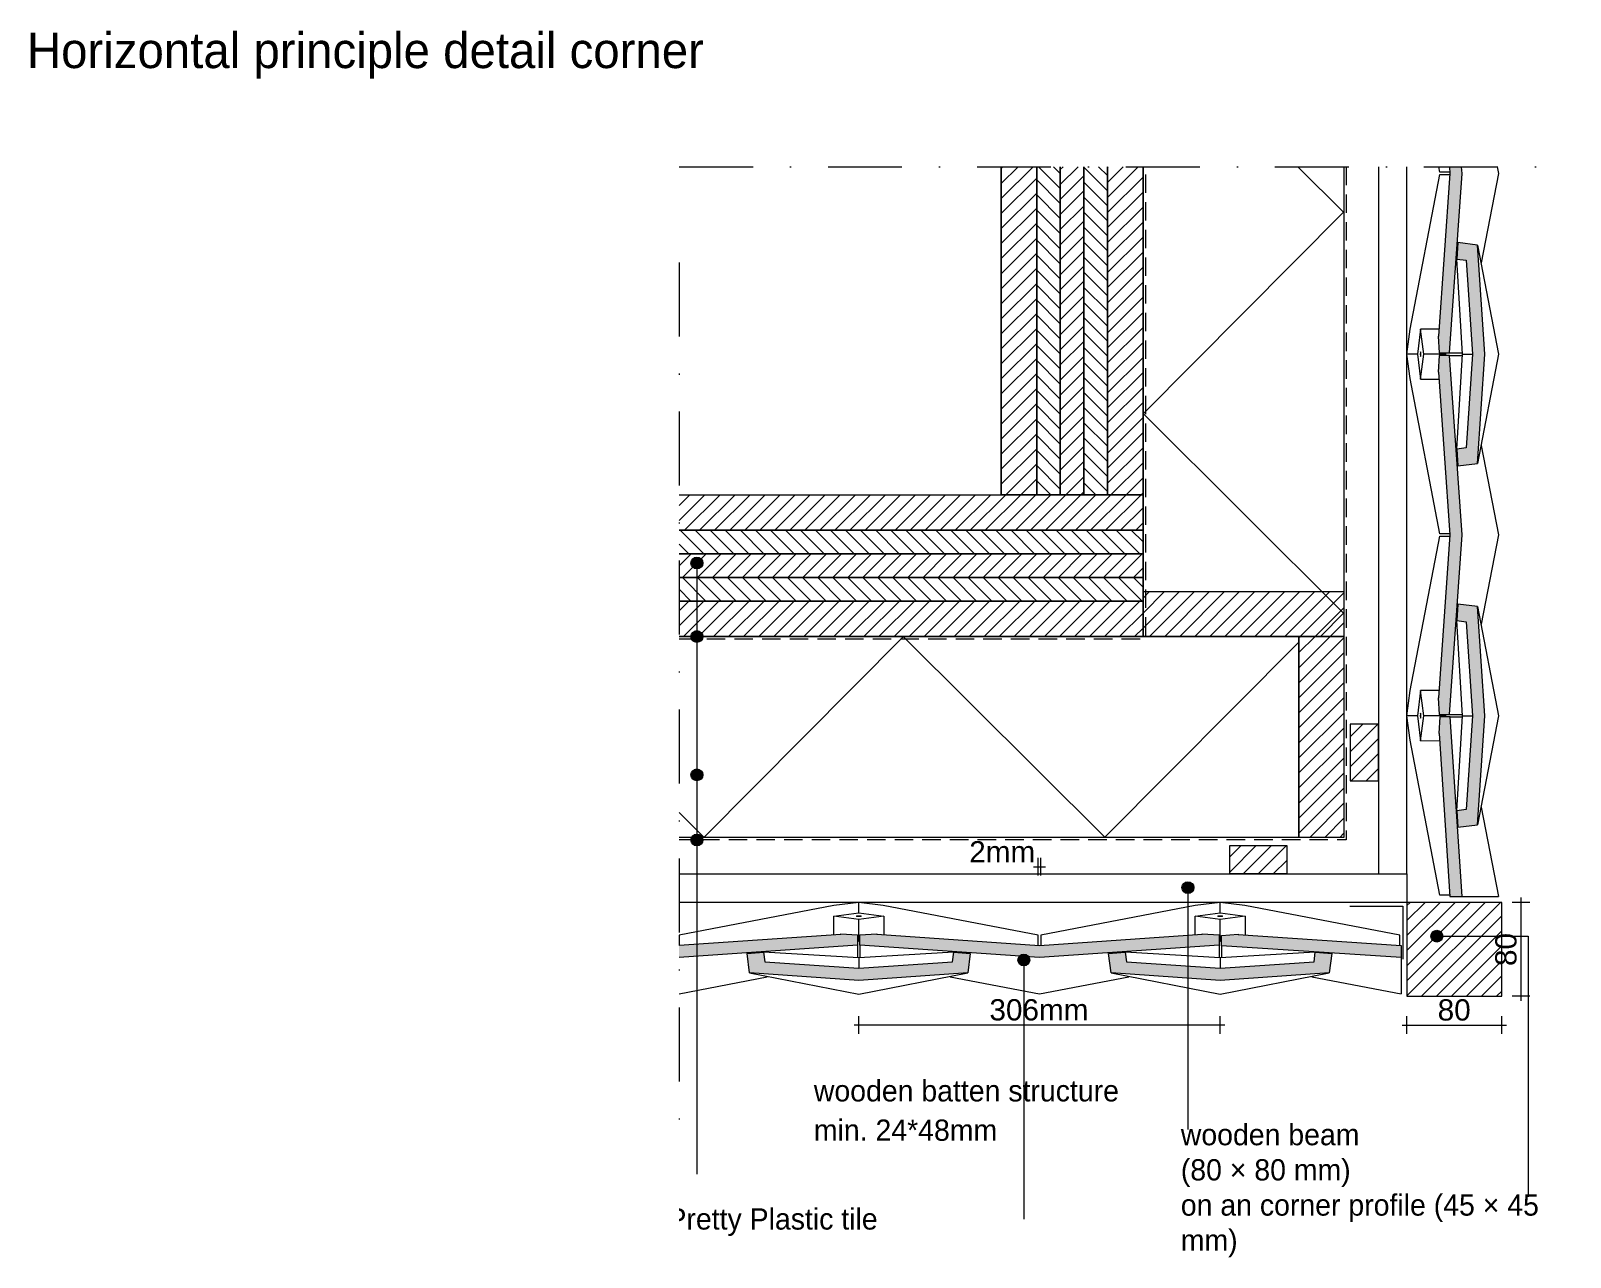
# Paper-space layout 'd-07 principle detail' of a CAD drawing. Header units: millimetres. Extents: x 14 to 195, y 11 to 272.
# Drawn here: x 18.4 to 148.7, y 168 to 271.8 of the extents above; entities outside this region: 1.
import ezdxf
from ezdxf.xclip import XClip

# ---------------------------------------------------------------- set-up
doc = ezdxf.new("R2010")
doc.units = ezdxf.units.MM
doc.header["$MEASUREMENT"] = 0
doc.header["$XCLIPFRAME"] = 0
for name, pattern in [('B0302', [12.51, 6.26, -3.125, 0, -3.125]), ('B0701', [2.3412, 1.56, -0.7812]), ('Wipeout_Contour', [1000, 0, -1000])]:
    doc.linetypes.add(name, pattern=pattern)
for name, color, linetype in [('#01', 7, 'Continuous'), ('Dim - 1_50_100', 7, 'Continuous'), ('Info - 1_50_100', 7, 'Continuous'), ('Info - 1_5_10', 7, 'Continuous'), ('Info - Nederlands', 7, 'Continuous')]:
    doc.layers.add(name, color=color, linetype=linetype)
doc.styles.add('GENERATED_STYLE_1', font='HelveticaNeue.ttc')
doc.styles.add('GENERATED_STYLE_2', font='HelveticaNeue.ttc')
doc.styles.add('GENERATED_STYLE_3', font='Helvetica.ttc')
doc.styles.add('GENERATED_STYLE_4', font='')
doc.styles.get('GENERATED_STYLE_4').set_extended_font_data('Work Sans')
picture_1 = doc.add_image_def('image1.png', size_in_pixel=(317, 159))
pattern_1 = [(135.15, (75.343, 203.51), (16.881, 16.97), []), (225.15, (75.343, 203.51), (-17.06, 16.97), [])]
pattern_2 = [(45, (-1068.7903, 560.8864), (-0.6363961, 0.6363961), [])]
pattern_3 = [(315, (-1068.7903, 560.8864), (0.6363961, 0.6363961), [])]
pattern_4 = [(45.15, (112.526, 273.293), (-16.97, 16.881), []), (135.15, (112.526, 273.293), (16.97, 17.06), [])]

# ---------------------------------------------------------------- blocks, each defined once
blk = doc.blocks.new('Drawing_2_1', base_point=(-1068.79, 560.89))
at = {"layer": '#01', "linetype": 'Continuous', "lineweight": 0, "true_color": 0xe4e7e8}
for points in [[(137.54, 245.93), (137.51, 245.93), (137.61, 244.51), (138.48, 244.51), (139.54, 259.71), (139.5, 260.28), (138.46, 260.28), (138.49, 259.71)], [(139.18, 253.86), (139.08, 252.46), (139.89, 252.36), (140.42, 244.41), (139.89, 236.47), (139.08, 236.36), (139.18, 234.97), (140.84, 235.17), (141.46, 244.41), (140.84, 253.65)], [(138.49, 229.11), (137.54, 215.33), (137.51, 215.33), (137.61, 213.91), (138.48, 213.91), (139.54, 229.11), (138.48, 244.31), (137.61, 244.31), (137.51, 242.89), (137.54, 242.89)], [(139.18, 223.26), (139.08, 221.86), (139.89, 221.76), (140.42, 213.81), (139.89, 205.87), (139.08, 205.76), (139.18, 204.37), (140.84, 204.57), (141.46, 213.81), (140.84, 223.05)], [(138.49, 198.51), (139.54, 198.51), (138.53, 213.71), (137.66, 213.71), (137.56, 212.29), (137.59, 212.3)], [(73.26, 193.34), (88.37, 194.39), (88.37, 195.26), (86.95, 195.35), (86.95, 195.33), (73.26, 194.38)], [(103.77, 194.37), (89.99, 195.33), (89.99, 195.35), (88.57, 195.26), (88.57, 194.39), (103.77, 193.33), (118.97, 194.39), (118.97, 195.26), (117.55, 195.35), (117.55, 195.33)], [(134.37, 194.37), (120.58, 195.28), (120.59, 195.31), (119.17, 195.21), (119.17, 194.33), (134.37, 193.33)], [(79.02, 193.69), (79.23, 192.03), (88.47, 191.4), (97.7, 192.03), (97.91, 193.69), (96.51, 193.78), (96.41, 192.98), (88.47, 192.45), (80.52, 192.98), (80.42, 193.78)], [(109.62, 193.69), (109.83, 192.03), (119.07, 191.4), (128.3, 192.03), (128.51, 193.69), (127.11, 193.78), (127.01, 192.98), (119.07, 192.45), (111.12, 192.98), (111.02, 193.78)]]:
    blk.add_hatch(color=254, dxfattribs=at).paths.add_polyline_path(points)
at = {"layer": '#01', "linetype": 'Continuous', "lineweight": 0, "true_color": 0x000000}
for points in [[(74.27, 226.73), (74.31, 226.54), (74.42, 226.38), (74.58, 226.27), (74.77, 226.23), (74.97, 226.27), (75.13, 226.38), (75.24, 226.54), (75.27, 226.73), (75.24, 226.92), (75.13, 227.08), (74.97, 227.19), (74.77, 227.23), (74.58, 227.19), (74.42, 227.08), (74.31, 226.92)], [(74.27, 220.51), (74.31, 220.32), (74.42, 220.16), (74.58, 220.05), (74.77, 220.01), (74.97, 220.05), (75.13, 220.16), (75.24, 220.32), (75.27, 220.51), (75.24, 220.7), (75.13, 220.86), (74.97, 220.97), (74.77, 221.01), (74.58, 220.97), (74.42, 220.86), (74.31, 220.7)], [(74.27, 208.8), (74.31, 208.61), (74.42, 208.45), (74.58, 208.34), (74.77, 208.3), (74.97, 208.34), (75.13, 208.45), (75.24, 208.61), (75.27, 208.8), (75.24, 209), (75.13, 209.16), (74.97, 209.27), (74.77, 209.3), (74.58, 209.27), (74.42, 209.16), (74.31, 209)], [(74.27, 203.29), (74.31, 203.1), (74.42, 202.94), (74.58, 202.83), (74.77, 202.79), (74.97, 202.83), (75.13, 202.94), (75.24, 203.1), (75.27, 203.29), (75.24, 203.48), (75.13, 203.65), (74.97, 203.75), (74.77, 203.79), (74.58, 203.75), (74.42, 203.65), (74.31, 203.48)], [(115.83, 199.26), (115.87, 199.07), (115.98, 198.91), (116.14, 198.8), (116.33, 198.76), (116.53, 198.8), (116.69, 198.91), (116.8, 199.07), (116.83, 199.26), (116.8, 199.46), (116.69, 199.62), (116.53, 199.73), (116.33, 199.76), (116.14, 199.73), (115.98, 199.62), (115.87, 199.46)], [(136.9, 195.15), (136.94, 194.96), (137.04, 194.8), (137.21, 194.69), (137.4, 194.65), (137.59, 194.69), (137.75, 194.8), (137.86, 194.96), (137.9, 195.15), (137.86, 195.34), (137.75, 195.5), (137.59, 195.61), (137.4, 195.65), (137.21, 195.61), (137.04, 195.5), (136.94, 195.34)], [(101.94, 193.13), (101.98, 192.94), (102.09, 192.78), (102.25, 192.67), (102.44, 192.63), (102.64, 192.67), (102.8, 192.78), (102.91, 192.94), (102.94, 193.13), (102.91, 193.32), (102.8, 193.48), (102.64, 193.59), (102.44, 193.63), (102.25, 193.59), (102.09, 193.48), (101.98, 193.32)]]:
    blk.add_hatch(color=18, dxfattribs=at).paths.add_polyline_path(points)
at = {"layer": 'Info - 1_50_100', "linetype": 'Continuous', "lineweight": 0, "true_color": 0x000000}
h = blk.add_hatch(dxfattribs=at)
h.set_pattern_fill('310_Naaldhout__01__0001', color=18, style=0, pattern_type=2)
h.set_pattern_definition(pattern_2)
h.paths.add_polyline_path([(103.53, 260.28), (100.53, 260.28), (100.53, 232.51), (103.53, 232.51)])
h = blk.add_hatch(dxfattribs=at)
h.set_pattern_fill('310_Naaldhout__01__0001', color=18, style=0, pattern_type=2)
h.set_pattern_definition(pattern_2)
h.paths.add_polyline_path([(103.53, 260.28), (100.53, 260.28), (100.53, 232.51), (103.53, 232.51)])
h = blk.add_hatch(dxfattribs=at)
h.set_pattern_fill('310_Naaldhout__02__0001', color=18, style=0, pattern_type=2)
h.set_pattern_definition(pattern_3)
h.paths.add_polyline_path([(105.53, 260.28), (103.53, 260.28), (103.53, 232.51), (105.53, 232.51)])
h = blk.add_hatch(dxfattribs=at)
h.set_pattern_fill('310_Naaldhout__02__0001', color=18, style=0, pattern_type=2)
h.set_pattern_definition(pattern_3)
h.paths.add_polyline_path([(105.53, 260.28), (103.53, 260.28), (103.53, 232.51), (105.53, 232.51)])
h = blk.add_hatch(dxfattribs=at)
h.set_pattern_fill('310_Naaldhout__01__0001', color=18, style=0, pattern_type=2)
h.set_pattern_definition(pattern_2)
h.paths.add_polyline_path([(107.53, 260.28), (105.53, 260.28), (105.53, 232.51), (107.53, 232.51)])
h = blk.add_hatch(dxfattribs=at)
h.set_pattern_fill('310_Naaldhout__01__0001', color=18, style=0, pattern_type=2)
h.set_pattern_definition(pattern_2)
h.paths.add_polyline_path([(107.53, 260.28), (105.53, 260.28), (105.53, 232.51), (107.53, 232.51)])
h = blk.add_hatch(dxfattribs=at)
h.set_pattern_fill('310_Naaldhout__02__0001', color=18, style=0, pattern_type=2)
h.set_pattern_definition(pattern_3)
h.paths.add_polyline_path([(109.53, 260.28), (107.53, 260.28), (107.53, 232.51), (109.53, 232.51)])
h = blk.add_hatch(dxfattribs=at)
h.set_pattern_fill('310_Naaldhout__02__0001', color=18, style=0, pattern_type=2)
h.set_pattern_definition(pattern_3)
h.paths.add_polyline_path([(109.53, 260.28), (107.53, 260.28), (107.53, 232.51), (109.53, 232.51)])
h = blk.add_hatch(dxfattribs=at)
h.set_pattern_fill('310_Naaldhout__01__0001', color=18, style=0, pattern_type=2)
h.set_pattern_definition(pattern_2)
h.paths.add_polyline_path([(112.53, 260.28), (109.53, 260.28), (109.53, 232.51), (112.53, 232.51)])
h = blk.add_hatch(dxfattribs=at)
h.set_pattern_fill('310_Naaldhout__01__0001', color=18, style=0, pattern_type=2)
h.set_pattern_definition(pattern_2)
h.paths.add_polyline_path([(112.53, 260.28), (109.53, 260.28), (109.53, 232.51), (112.53, 232.51)])
h = blk.add_hatch(dxfattribs=at)
h.set_pattern_fill('415_Isolatie_ruit_0001', color=18, style=0, pattern_type=2)
h.set_pattern_definition(pattern_4)
h.paths.add_polyline_path([(129.53, 260.28), (112.53, 260.28), (112.53, 220.51), (129.53, 220.51)])
h = blk.add_hatch(dxfattribs=at)
h.set_pattern_fill('415_Isolatie_ruit_0001', color=18, style=0, pattern_type=2)
h.set_pattern_definition(pattern_4)
h.paths.add_polyline_path([(129.53, 260.28), (112.53, 260.28), (112.53, 220.51), (129.53, 220.51)])
h = blk.add_hatch(dxfattribs=at)
h.set_pattern_fill('310_Naaldhout__01__0001', color=18, style=0, pattern_type=2)
h.set_pattern_definition(pattern_2)
h.paths.add_polyline_path([(112.53, 232.51), (73.26, 232.51), (73.26, 229.51), (112.53, 229.51)])
h = blk.add_hatch(dxfattribs=at)
h.set_pattern_fill('310_Naaldhout__01__0001', color=18, style=0, pattern_type=2)
h.set_pattern_definition(pattern_2)
h.paths.add_polyline_path([(112.53, 232.51), (73.26, 232.51), (73.26, 229.51), (112.53, 229.51)])
h = blk.add_hatch(dxfattribs=at)
h.set_pattern_fill('310_Naaldhout__02__0001', color=18, style=0, pattern_type=2)
h.set_pattern_definition(pattern_3)
h.paths.add_polyline_path([(112.53, 229.51), (73.26, 229.51), (73.26, 227.51), (112.53, 227.51)])
h = blk.add_hatch(dxfattribs=at)
h.set_pattern_fill('310_Naaldhout__02__0001', color=18, style=0, pattern_type=2)
h.set_pattern_definition(pattern_3)
h.paths.add_polyline_path([(112.53, 229.51), (73.26, 229.51), (73.26, 227.51), (112.53, 227.51)])
h = blk.add_hatch(dxfattribs=at)
h.set_pattern_fill('310_Naaldhout__01__0001', color=18, style=0, pattern_type=2)
h.set_pattern_definition(pattern_2)
h.paths.add_polyline_path([(112.53, 227.51), (73.26, 227.51), (73.26, 225.51), (112.53, 225.51)])
h = blk.add_hatch(dxfattribs=at)
h.set_pattern_fill('310_Naaldhout__01__0001', color=18, style=0, pattern_type=2)
h.set_pattern_definition(pattern_2)
h.paths.add_polyline_path([(112.53, 227.51), (73.26, 227.51), (73.26, 225.51), (112.53, 225.51)])
h = blk.add_hatch(dxfattribs=at)
h.set_pattern_fill('310_Naaldhout__02__0001', color=18, style=0, pattern_type=2)
h.set_pattern_definition(pattern_3)
h.paths.add_polyline_path([(112.53, 225.51), (73.26, 225.51), (73.26, 223.51), (112.53, 223.51)])
h = blk.add_hatch(dxfattribs=at)
h.set_pattern_fill('310_Naaldhout__02__0001', color=18, style=0, pattern_type=2)
h.set_pattern_definition(pattern_3)
h.paths.add_polyline_path([(112.53, 225.51), (73.26, 225.51), (73.26, 223.51), (112.53, 223.51)])
h = blk.add_hatch(dxfattribs=at)
h.set_pattern_fill('310_Naaldhout__01__0001', color=18, style=0, pattern_type=2)
h.set_pattern_definition(pattern_2)
h.paths.add_polyline_path([(112.53, 220.51), (129.53, 220.51), (129.53, 224.31), (112.53, 224.31)])
h = blk.add_hatch(dxfattribs=at)
h.set_pattern_fill('310_Naaldhout__01__0001', color=18, style=0, pattern_type=2)
h.set_pattern_definition(pattern_2)
h.paths.add_polyline_path([(112.53, 220.51), (129.53, 220.51), (129.53, 224.31), (112.53, 224.31)])
h = blk.add_hatch(dxfattribs=at)
h.set_pattern_fill('310_Naaldhout__01__0001', color=18, style=0, pattern_type=2)
h.set_pattern_definition(pattern_2)
h.paths.add_polyline_path([(112.53, 223.51), (73.26, 223.51), (73.26, 220.51), (112.53, 220.51)])
h = blk.add_hatch(dxfattribs=at)
h.set_pattern_fill('310_Naaldhout__01__0001', color=18, style=0, pattern_type=2)
h.set_pattern_definition(pattern_2)
h.paths.add_polyline_path([(112.53, 223.51), (73.26, 223.51), (73.26, 220.51), (112.53, 220.51)])
h = blk.add_hatch(dxfattribs=at)
h.set_pattern_fill('415_Isolatie_ruit_0001', color=18, style=0, pattern_type=2)
h.set_pattern_definition(pattern_1)
h.paths.add_polyline_path([(125.73, 220.51), (73.26, 220.51), (73.26, 203.51), (125.73, 203.51)])
h = blk.add_hatch(dxfattribs=at)
h.set_pattern_fill('415_Isolatie_ruit_0001', color=18, style=0, pattern_type=2)
h.set_pattern_definition(pattern_1)
h.paths.add_polyline_path([(125.73, 220.51), (73.26, 220.51), (73.26, 203.51), (125.73, 203.51)])
h = blk.add_hatch(dxfattribs=at)
h.set_pattern_fill('310_Naaldhout__01__0001', color=18, style=0, pattern_type=2)
h.set_pattern_definition(pattern_2)
h.paths.add_polyline_path([(129.53, 203.51), (129.53, 220.51), (125.73, 220.51), (125.73, 203.51)])
h = blk.add_hatch(dxfattribs=at)
h.set_pattern_fill('310_Naaldhout__01__0001', color=18, style=0, pattern_type=2)
h.set_pattern_definition(pattern_2)
h.paths.add_polyline_path([(129.53, 203.51), (129.53, 220.51), (125.73, 220.51), (125.73, 203.51)])
at = {"layer": 'Info - 1_5_10', "linetype": 'Continuous', "lineweight": 0, "true_color": 0x99a3a6}
h = blk.add_hatch(dxfattribs=at)
h.set_pattern_fill('310_Naaldhout__01__0001', color=253, style=0, pattern_type=2)
h.set_pattern_definition(pattern_2)
h.paths.add_polyline_path([(132.47, 213.09), (130.07, 213.09), (130.07, 208.29), (132.47, 208.29)])
h = blk.add_hatch(dxfattribs=at)
h.set_pattern_fill('310_Naaldhout__01__0001', color=253, style=0, pattern_type=2)
h.set_pattern_definition(pattern_2)
h.paths.add_polyline_path([(132.47, 213.09), (130.07, 213.09), (130.07, 208.29), (132.47, 208.29)])
h = blk.add_hatch(dxfattribs=at)
h.set_pattern_fill('310_Naaldhout__01__0001', color=253, style=0, pattern_type=2)
h.set_pattern_definition(pattern_2)
h.paths.add_polyline_path([(119.89, 200.41), (124.69, 200.41), (124.69, 202.81), (119.89, 202.81)])
h = blk.add_hatch(dxfattribs=at)
h.set_pattern_fill('310_Naaldhout__01__0001', color=253, style=0, pattern_type=2)
h.set_pattern_definition(pattern_2)
h.paths.add_polyline_path([(119.89, 200.41), (124.69, 200.41), (124.69, 202.81), (119.89, 202.81)])
h = blk.add_hatch(dxfattribs=at)
h.set_pattern_fill('310_Naaldhout__01__0001', color=253, style=0, pattern_type=2)
h.set_pattern_definition(pattern_2)
h.paths.add_polyline_path([(142.91, 198.01), (134.87, 198.01), (134.87, 190.06), (142.91, 190.06)])
at = {"layer": '#01', "color": 9, "linetype": 'Continuous', "lineweight": 0}
for p, q in [((135.14, 246.53), (137.65, 259.61)), ((137.65, 259.81), (137.56, 260.28)), ((138.49, 259.81), (137.65, 259.81)), ((137.65, 259.61), (138.5, 259.61)), ((142.61, 259.71), (141.16, 252.15)), ((142.5, 260.28), (142.61, 259.71)), ((140.84, 253.65), (142.63, 244.41)), ((139.57, 244.41), (139.08, 252.46)), ((134.87, 244.41), (135.14, 246.53)), ((136.03, 246.53), (135.76, 244.41)), ((137.58, 246.53), (136.03, 246.53)), ((136.3, 244.41), (136.03, 246.53)), ((135.13, 242.34), (134.87, 244.41)), ((135.76, 244.41), (134.87, 244.41)), ((135.76, 244.41), (136.03, 242.29)), ((136.01, 244.55), (136, 244.41)), ((136, 244.41), (136.01, 244.27)), ((136.03, 244.61), (136.01, 244.55)), ((136.01, 244.27), (136.03, 244.21)), ((136.05, 244.55), (136.03, 244.61)), ((136.03, 242.29), (136.3, 244.41)), ((136.03, 244.21), (136.05, 244.27)), ((136.06, 244.41), (136.05, 244.55)), ((136.05, 244.27), (136.06, 244.41)), ((138.14, 244.41), (136.3, 244.41)), ((138.12, 244.51), (138.14, 244.41)), ((138.14, 244.41), (138.12, 244.31)), ((138.48, 244.51), (139.56, 244.51)), ((138.48, 244.31), (139.56, 244.31)), ((139.08, 236.36), (139.57, 244.41)), ((139.57, 244.41), (140.42, 244.41)), ((142.63, 244.41), (140.84, 235.17)), ((137.65, 229.21), (135.13, 242.34)), ((136.03, 242.29), (137.58, 242.3)), ((141.16, 236.67), (142.61, 229.11)), ((135.14, 215.93), (137.65, 229.01)), ((138.49, 229.21), (137.65, 229.21)), ((137.65, 229.01), (138.5, 229.01)), ((142.61, 229.11), (141.16, 221.55)), ((74.77, 226.23), (74.77, 181.21)), ((140.84, 223.05), (142.63, 213.81)), ((139.57, 213.81), (139.08, 221.86)), ((74.77, 220.01), (74.77, 174.99)), ((134.87, 213.81), (135.14, 215.93)), ((136.03, 215.93), (135.76, 213.81)), ((137.61, 215.93), (136.03, 215.93)), ((136.3, 213.81), (136.03, 215.93)), ((135.13, 211.74), (134.87, 213.81)), ((135.76, 213.81), (134.87, 213.81)), ((135.76, 213.81), (136.03, 211.69)), ((136.01, 213.95), (136, 213.81)), ((136, 213.81), (136.01, 213.67)), ((136.03, 214.01), (136.01, 213.95)), ((136.05, 213.95), (136.03, 214.01)), ((136.03, 211.69), (136.3, 213.81)), ((136.06, 213.81), (136.05, 213.95)), ((136.05, 213.67), (136.06, 213.81)), ((138.14, 213.81), (136.3, 213.81)), ((138.12, 213.91), (138.14, 213.81)), ((138.14, 213.81), (138.12, 213.71)), ((138.48, 213.91), (139.56, 213.91)), ((138.53, 213.7), (139.55, 213.7)), ((139.08, 205.76), (139.57, 213.81)), ((139.57, 213.81), (140.42, 213.81)), ((142.63, 213.81), (140.84, 204.57)), ((136.01, 213.67), (136.03, 213.61)), ((136.03, 213.61), (136.05, 213.67)), ((137.65, 198.61), (135.13, 211.74)), ((136.03, 211.69), (137.63, 211.7)), ((74.77, 208.3), (74.77, 183.4)), ((141.16, 206.07), (142.61, 198.51)), ((74.77, 202.79), (74.77, 174.99)), ((116.33, 198.76), (116.33, 178.79)), ((138.49, 198.61), (137.65, 198.61)), ((86.35, 197.73), (73.27, 195.22)), ((88.47, 198), (86.35, 197.73)), ((86.35, 196.84), (88.47, 197.11)), ((86.35, 195.29), (86.35, 196.84)), ((88.47, 196.57), (86.35, 196.84)), ((88.27, 196.84), (88.33, 196.86)), ((88.33, 196.82), (88.27, 196.84)), ((88.33, 196.86), (88.47, 196.87)), ((88.47, 196.81), (88.33, 196.82)), ((90.54, 197.74), (88.47, 198)), ((88.47, 197.11), (88.47, 198)), ((88.47, 197.11), (90.59, 196.84)), ((88.47, 196.87), (88.61, 196.86)), ((90.59, 196.84), (88.47, 196.57)), ((88.61, 196.82), (88.47, 196.81)), ((88.61, 196.86), (88.67, 196.84)), ((88.67, 196.84), (88.61, 196.82)), ((103.67, 195.22), (90.54, 197.74)), ((90.59, 196.84), (90.58, 195.29)), ((116.95, 197.73), (103.87, 195.22)), ((119.07, 198), (116.95, 197.73)), ((116.95, 196.84), (119.07, 197.11)), ((116.95, 195.26), (116.95, 196.84)), ((119.07, 196.57), (116.95, 196.84)), ((118.87, 196.84), (118.93, 196.86)), ((118.93, 196.82), (118.87, 196.84)), ((118.93, 196.86), (119.07, 196.87)), ((119.07, 196.81), (118.93, 196.82)), ((121.14, 197.74), (119.07, 198)), ((119.07, 197.11), (119.07, 198)), ((119.07, 197.11), (121.19, 196.84)), ((119.07, 196.87), (119.21, 196.86)), ((121.19, 196.84), (119.07, 196.57)), ((119.21, 196.82), (119.07, 196.81)), ((119.21, 196.86), (119.27, 196.84)), ((119.27, 196.84), (119.21, 196.82)), ((134.27, 195.22), (121.14, 197.74)), ((121.19, 196.84), (121.18, 195.24)), ((88.47, 194.73), (88.47, 196.57)), ((119.07, 194.73), (119.07, 196.57)), ((73.27, 195.22), (73.27, 194.37)), ((88.37, 194.75), (88.47, 194.73)), ((88.37, 194.39), (88.37, 193.31)), ((88.47, 194.73), (88.57, 194.75)), ((88.57, 194.39), (88.57, 193.31)), ((103.67, 194.38), (103.67, 195.22)), ((103.87, 195.22), (103.87, 194.37)), ((118.97, 194.75), (119.07, 194.73)), ((118.97, 194.39), (118.97, 193.31)), ((119.07, 194.73), (119.17, 194.75)), ((119.18, 194.34), (119.18, 193.32)), ((134.27, 194.38), (134.27, 195.22)), ((88.47, 193.3), (80.42, 193.78)), ((96.51, 193.78), (88.47, 193.3)), ((88.47, 193.3), (88.47, 192.45)), ((119.07, 193.3), (111.02, 193.78)), ((127.11, 193.78), (119.07, 193.3)), ((119.07, 193.3), (119.07, 192.45)), ((73.26, 190.28), (80.73, 191.71)), ((79.23, 192.03), (88.47, 190.24)), ((88.47, 190.24), (97.7, 192.03)), ((96.21, 191.71), (103.77, 190.26)), ((102.44, 192.63), (102.44, 171.2)), ((103.77, 190.26), (111.33, 191.71)), ((109.83, 192.03), (119.07, 190.24)), ((119.07, 190.24), (128.3, 192.03)), ((126.81, 191.71), (134.37, 190.26))]:
    blk.add_line(p, q, dxfattribs=at)
at = {"layer": '#01', "color": 2, "linetype": 'Continuous', "lineweight": 0}
for p, q in [((138.49, 259.71), (137.54, 245.93)), ((138.46, 260.28), (138.49, 259.71)), ((138.48, 244.51), (139.54, 259.71)), ((139.54, 259.71), (139.5, 260.28)), ((139.18, 253.86), (139.08, 252.46)), ((140.84, 253.65), (139.18, 253.86)), ((141.46, 244.41), (140.84, 253.65)), ((139.08, 252.46), (139.89, 252.36)), ((139.89, 252.36), (140.42, 244.41)), ((137.54, 245.93), (137.51, 245.93)), ((137.51, 245.93), (137.61, 244.51)), ((137.61, 244.31), (137.51, 242.89)), ((137.61, 244.51), (138.48, 244.51)), ((138.48, 244.31), (137.61, 244.31)), ((139.54, 229.11), (138.48, 244.31)), ((140.42, 244.41), (139.89, 236.47)), ((140.84, 235.17), (141.46, 244.41)), ((137.51, 242.89), (137.54, 242.89)), ((137.54, 242.89), (138.49, 229.11)), ((139.89, 236.47), (139.08, 236.36)), ((139.08, 236.36), (139.18, 234.97)), ((139.18, 234.97), (140.84, 235.17)), ((138.49, 229.11), (137.54, 215.33)), ((138.48, 213.91), (139.54, 229.11)), ((139.18, 223.26), (139.08, 221.86)), ((140.84, 223.05), (139.18, 223.26)), ((141.46, 213.81), (140.84, 223.05)), ((139.08, 221.86), (139.89, 221.76)), ((139.89, 221.76), (140.42, 213.81)), ((137.54, 215.33), (137.51, 215.33)), ((137.51, 215.33), (137.61, 213.91)), ((137.66, 213.71), (137.56, 212.29)), ((137.61, 213.91), (138.48, 213.91)), ((138.53, 213.71), (137.66, 213.71)), ((139.54, 198.51), (138.53, 213.71)), ((140.42, 213.81), (139.89, 205.87)), ((140.84, 204.57), (141.46, 213.81)), ((137.56, 212.29), (137.59, 212.3)), ((137.59, 212.3), (138.49, 198.51)), ((139.89, 205.87), (139.08, 205.76)), ((139.08, 205.76), (139.18, 204.37)), ((139.18, 204.37), (140.84, 204.57)), ((138.49, 198.51), (142.61, 198.51)), ((73.26, 194.38), (86.95, 195.33)), ((88.37, 194.39), (73.26, 193.34)), ((86.95, 195.33), (86.95, 195.35)), ((86.95, 195.35), (88.37, 195.26)), ((88.37, 195.26), (88.37, 194.39)), ((88.57, 195.26), (89.99, 195.35)), ((88.57, 194.39), (88.57, 195.26)), ((103.77, 193.33), (88.57, 194.39)), ((89.99, 195.35), (89.99, 195.33)), ((89.99, 195.33), (103.77, 194.37)), ((103.77, 194.37), (117.55, 195.33)), ((118.97, 194.39), (103.77, 193.33)), ((117.55, 195.33), (117.55, 195.35)), ((117.55, 195.35), (118.97, 195.26)), ((118.97, 195.26), (118.97, 194.39)), ((119.17, 195.21), (120.59, 195.31)), ((119.17, 194.33), (119.17, 195.21)), ((134.37, 193.33), (119.17, 194.33)), ((120.59, 195.31), (120.58, 195.28)), ((120.58, 195.28), (134.37, 194.37)), ((134.37, 194.37), (134.37, 190.26)), ((79.02, 193.69), (80.42, 193.78)), ((79.23, 192.03), (79.02, 193.69)), ((80.42, 193.78), (80.52, 192.98)), ((80.52, 192.98), (88.47, 192.45)), ((88.47, 192.45), (96.41, 192.98)), ((96.41, 192.98), (96.51, 193.78)), ((96.51, 193.78), (97.91, 193.69)), ((97.91, 193.69), (97.7, 192.03)), ((109.62, 193.69), (111.02, 193.78)), ((109.83, 192.03), (109.62, 193.69)), ((111.02, 193.78), (111.12, 192.98)), ((111.12, 192.98), (119.07, 192.45)), ((119.07, 192.45), (127.01, 192.98)), ((127.01, 192.98), (127.11, 193.78)), ((127.11, 193.78), (128.51, 193.69)), ((128.51, 193.69), (128.3, 192.03)), ((88.47, 191.4), (79.23, 192.03)), ((97.7, 192.03), (88.47, 191.4)), ((119.07, 191.4), (109.83, 192.03)), ((128.3, 192.03), (119.07, 191.4))]:
    blk.add_line(p, q, dxfattribs=at)
at = {"layer": '#01', "color": 2, "linetype": 'B0701', "lineweight": 0, "flags": 128}
for points in [[(129.73, 260.28), (129.73, 203.29), (73.26, 203.29)], [(73.26, 220.31), (112.77, 220.31), (112.77, 260.28)], [(129.73, 260.28), (129.73, 203.29), (73.26, 203.29)], [(73.26, 220.31), (112.77, 220.31), (112.77, 260.28)]]:
    blk.add_lwpolyline(points, dxfattribs=at)
at = {"layer": '#01', "color": 9, "linetype": 'Continuous', "lineweight": 0, "flags": 128}
blk.add_lwpolyline([(137.9, 195.15), (145.13, 195.15), (145.13, 173.07)], dxfattribs=at)
at = {"layer": '#01', "color": 1, "linetype": 'Continuous', "lineweight": 0}
for centre in [(74.77, 226.73), (74.77, 220.51), (74.77, 208.8), (74.77, 203.29), (116.33, 199.26), (137.4, 195.15), (102.44, 193.13)]:
    blk.add_circle(centre, 0.5, dxfattribs=at)
at = {"layer": 'Dim - 1_50_100', "color": 1, "linetype": 'Continuous', "lineweight": 0}
for p, q in [((103.27, 201.03), (103.67, 201.03)), ((103.67, 200.28), (103.67, 201.78)), ((103.67, 201.03), (103.87, 201.03)), ((103.87, 200.28), (103.87, 201.78)), ((103.87, 201.03), (104.27, 201.03)), ((144.53, 198.01), (144.53, 198.41)), ((145.28, 198.01), (143.78, 198.01)), ((144.53, 190.06), (144.53, 198.01)), ((145.28, 190.06), (143.78, 190.06)), ((144.53, 189.66), (144.53, 190.06)), ((88.47, 186.88), (88.47, 188.38)), ((119.07, 186.88), (119.07, 188.38)), ((134.87, 186.87), (134.87, 188.37)), ((142.91, 186.87), (142.91, 188.37)), ((88.07, 187.63), (88.47, 187.63)), ((88.47, 187.63), (119.07, 187.63)), ((119.07, 187.63), (119.47, 187.63)), ((134.47, 187.62), (134.87, 187.62)), ((134.87, 187.62), (142.91, 187.62)), ((142.91, 187.62), (143.31, 187.62))]:
    blk.add_line(p, q, dxfattribs=at)
at = {"layer": 'Info - 1_50_100', "color": 4, "linetype": 'Continuous', "lineweight": 0}
for p, q in [((130.03, 197.69), (134.53, 197.69)), ((134.53, 197.69), (134.53, 193.19))]:
    blk.add_line(p, q, dxfattribs=at)
at = {"layer": 'Info - 1_50_100', "color": 9, "linetype": 'Continuous', "lineweight": 0, "flags": 128}
for points in [[(103.53, 260.28), (103.53, 232.51), (100.53, 232.51), (100.53, 260.28)], [(103.53, 260.28), (103.53, 232.51), (100.53, 232.51), (100.53, 260.28)], [(105.53, 260.28), (105.53, 232.51), (103.53, 232.51), (103.53, 260.28)], [(105.53, 260.28), (105.53, 232.51), (103.53, 232.51), (103.53, 260.28)], [(107.53, 260.28), (107.53, 232.51), (105.53, 232.51), (105.53, 260.28)], [(107.53, 260.28), (107.53, 232.51), (105.53, 232.51), (105.53, 260.28)], [(109.53, 260.28), (109.53, 232.51), (107.53, 232.51), (107.53, 260.28)], [(109.53, 260.28), (109.53, 232.51), (107.53, 232.51), (107.53, 260.28)], [(112.53, 260.28), (112.53, 232.51), (109.53, 232.51), (109.53, 260.28)], [(112.53, 260.28), (112.53, 232.51), (109.53, 232.51), (109.53, 260.28)], [(132.47, 260.28), (132.47, 200.41), (134.87, 200.41), (134.87, 260.28)], [(73.26, 232.51), (112.53, 232.51), (112.53, 229.51), (73.26, 229.51)], [(73.26, 232.51), (112.53, 232.51), (112.53, 229.51), (73.26, 229.51)], [(73.26, 229.51), (112.53, 229.51), (112.53, 227.51), (73.26, 227.51)], [(73.26, 229.51), (112.53, 229.51), (112.53, 227.51), (73.26, 227.51)], [(73.26, 227.51), (112.53, 227.51), (112.53, 225.51), (73.26, 225.51)], [(73.26, 227.51), (112.53, 227.51), (112.53, 225.51), (73.26, 225.51)], [(73.26, 225.51), (112.53, 225.51), (112.53, 223.51), (73.26, 223.51)], [(73.26, 225.51), (112.53, 225.51), (112.53, 223.51), (73.26, 223.51)], [(73.26, 223.51), (112.53, 223.51), (112.53, 220.51), (73.26, 220.51)], [(73.26, 223.51), (112.53, 223.51), (112.53, 220.51), (73.26, 220.51)], [(73.26, 200.41), (134.87, 200.41), (134.87, 198.01), (73.26, 198.01)]]:
    blk.add_lwpolyline(points, dxfattribs=at)
at = {"layer": 'Info - 1_50_100', "color": 4, "linetype": 'Continuous', "lineweight": 0, "flags": 128}
for points in [[(100.53, 260.28), (100.53, 232.51), (112.53, 232.51), (112.53, 260.28)], [(73.26, 232.51), (112.53, 232.51), (112.53, 220.51), (73.26, 220.51)]]:
    blk.add_lwpolyline(points, dxfattribs=at)
at = {"layer": 'Info - 1_50_100', "color": 1, "linetype": 'Continuous', "lineweight": 0, "flags": 128}
for points in [[(129.53, 260.28), (129.53, 220.51), (112.53, 220.51), (112.53, 260.28)], [(129.53, 260.28), (129.53, 220.51), (112.53, 220.51), (112.53, 260.28)], [(73.26, 220.51), (125.73, 220.51), (125.73, 203.51), (73.26, 203.51)], [(73.26, 220.51), (125.73, 220.51), (125.73, 203.51), (73.26, 203.51)]]:
    blk.add_lwpolyline(points, dxfattribs=at)
at = {"layer": 'Info - 1_50_100', "color": 9, "linetype": 'Continuous', "lineweight": 0, "flags": 128}
for points in [[(112.53, 220.51), (112.53, 224.31), (129.53, 224.31), (129.53, 220.51)], [(129.53, 203.51), (125.73, 203.51), (125.73, 220.51), (129.53, 220.51)]]:
    blk.add_lwpolyline(points, close=True, dxfattribs=at)
at = {"layer": 'Info - 1_50_100', "color": 2, "linetype": 'Continuous', "lineweight": 0, "flags": 128}
for points in [[(112.53, 220.51), (112.53, 224.31), (129.53, 224.31), (129.53, 220.51)], [(129.53, 203.51), (125.73, 203.51), (125.73, 220.51), (129.53, 220.51)]]:
    blk.add_lwpolyline(points, close=True, dxfattribs=at)
at = {"layer": 'Info - 1_5_10', "color": 1, "linetype": 'Continuous', "lineweight": 0, "flags": 128}
blk.add_lwpolyline([(132.47, 213.09), (130.07, 213.09), (130.07, 208.29), (132.47, 208.29)], close=True, dxfattribs=at)
at = {"layer": 'Info - 1_5_10', "color": 4, "linetype": 'Continuous', "lineweight": 0, "flags": 128}
for points in [[(132.47, 213.09), (130.07, 213.09), (130.07, 208.29), (132.47, 208.29)], [(119.89, 200.41), (119.89, 202.81), (124.69, 202.81), (124.69, 200.41)], [(119.89, 200.41), (119.89, 202.81), (124.69, 202.81), (124.69, 200.41)], [(142.91, 198.01), (134.87, 198.01), (134.87, 190.06), (142.91, 190.06)]]:
    blk.add_lwpolyline(points, close=True, dxfattribs=at)
at = {"layer": 'Dim - 1_50_100', "color": 2, "linetype": 'Continuous', "lineweight": 0, "char_height": 1.8, "attachment_point": 7, "style": 'GENERATED_STYLE_3'}
for s, insert, width in [('\\A1;{\\pql;\\fHelvetica|b0|i0|c0|p0;\\W1.000000;2mm}', (97.82, 201.39), 5.6469), ('\\A1;{\\pql;\\fHelvetica|b0|i0|c0|p0;\\W1.000000;306mm}', (99.53, 187.99), 8.4735), ('\\A1;{\\pql;\\fHelvetica|b0|i0|c0|p0;\\W1.000000;80}', (137.47, 187.98), 2.8266)]:
    blk.add_mtext(s, dxfattribs=dict(at, insert=insert, width=width))
at = {"layer": 'Dim - 1_50_100', "color": 2, "linetype": 'Continuous', "lineweight": 0, "insert": (144.17, 192.62), "char_height": 1.8, "width": 2.8266, "attachment_point": 7, "rotation": 90, "style": 'GENERATED_STYLE_3'}
blk.add_mtext('\\A1;{\\pql;\\fHelvetica|b0|i0|c0|p0;\\W1.000000;80}', dxfattribs=at)
at = {"layer": 'Info - Nederlands', "color": 2, "linetype": 'Continuous', "lineweight": 0, "char_height": 1.8, "attachment_point": 4, "style": 'GENERATED_STYLE_4'}
for s, insert, line_spacing_factor in [('\\A1;{\\pql;\\fWork Sans|b0|i0|c0|p0;\\W1.000000;wall\\P\\pql;\\fWork Sans|b0|i0|c0|p0;\\W1.000000;vapour barrier\\P\\pql;\\fWork Sans|b0|i0|c0|p0;\\C9;\\H1.000060x;\\W1.000000;insulation\\P\\pql;\\fWork Sans|b0|i0|c0|p0;\\C2;\\H0.999940x;\\W1.000000;waterproof membrane}', (44.85, 178.07), 1.064799), ('\\A1;{\\pql;\\fWork Sans|b0|i0|c0|p0;\\W1.000000;wooden batten structure\\P\\pql;\\fWork Sans|b0|i0|c0|p0;\\W1.000000;min. 24*48mm}', (84.67, 180.38), 1.110307)]:
    blk.add_mtext(s, dxfattribs=dict(at, insert=insert, line_spacing_factor=line_spacing_factor))
at = {"layer": 'Info - Nederlands', "color": 2, "linetype": 'Continuous', "lineweight": 0, "insert": (115.73, 173.61), "char_height": 1.8, "width": 30.8877, "attachment_point": 4, "line_spacing_factor": 0.992634, "style": 'GENERATED_STYLE_4'}
blk.add_mtext('\\A1;{\\pql;\\fWork Sans|b0|i0|c0|p0;\\W1.000000;wooden beam \\P\\pql;\\fWork Sans|b0|i0|c0|p0;\\W1.000000;(80 × 80 mm) \\P\\pql;\\fWork Sans|b0|i0|c0|p0;\\W1.000000;on an corner profile (45 × 45 mm)}', dxfattribs=at)
at = {"layer": 'Info - Nederlands', "color": 2, "linetype": 'Continuous', "lineweight": 0, "insert": (72.28, 170.94), "char_height": 1.8, "attachment_point": 4, "style": 'GENERATED_STYLE_4'}
blk.add_mtext('\\A1;{\\pql;\\fWork Sans|b0|i0|c0|p0;\\W1.000000;Pretty Plastic tile}', dxfattribs=at)
blk = doc.blocks.new('Drawing_1_1', base_point=(-200, 60))
at = {"color": 2, "linetype": 'Continuous', "lineweight": 0}
for s, insert, char_height, attachment_point, style in [('\\A1;{\\pql;\\fHelvetica Neue|b0|i0|c0|p0;\\W1.000000;scale}', (57.28, 24.14), 2.5, 1, 'GENERATED_STYLE_1'), ('\\A1;{\\pql;\\fHelvetica Neue|b0|i0|c0|p0;\\W1.000000;date}', (77.08, 24.14), 2.5, 1, 'GENERATED_STYLE_1'), ('\\A1;{\\pql;\\fHelvetica Neue|b0|i0|c0|p0;\\W1.000000;subject}', (101.31, 24.14), 2.5, 1, 'GENERATED_STYLE_1'), ('\\A1;{\\pqr;\\fHelvetica Neue|b0|i0|c0|p0;\\W1.000000;d-07}', (195, 23.65), 6, 3, 'GENERATED_STYLE_1'), ('\\A1;{\\pql;\\fHelvetica Neue|b1|i0|c0|p0;\\W1.000000;1:10}', (57.28, 19.14), 2.5, 1, 'GENERATED_STYLE_2'), ('\\A1;{\\pql;\\fHelvetica Neue|b1|i0|c0|p0;\\W1.000000;22 01 2026}', (77.08, 19.14), 2.5, 1, 'GENERATED_STYLE_2'), ('\\A1;{\\pql;\\fHelvetica Neue|b1|i0|c0|p0;\\W1.000000;principle detail}', (101.31, 19.14), 2.5, 1, 'GENERATED_STYLE_2')]:
    blk.add_mtext(s, dxfattribs=dict(at, insert=insert, char_height=char_height, attachment_point=attachment_point, style=style))
at = {"color": 254, "linetype": 'Wipeout_Contour', "lineweight": 0, "ltscale": 174.062972}
blk.add_wipeout([(13.71, 11.09), (56.11, 11.09), (56.11, 32.35), (13.71, 32.35)], dxfattribs=at)
at = {"color": 9, "lineweight": 0}
image = blk.add_image(picture_1, insert=(13.71, 11.09), size_in_units=(42.4, 21.27), dxfattribs=at)
image.set_boundary_path([(-0.5, -0.5), (316.5, 158.5)])

psp = doc.layouts.new('d-07 principle detail')

# ---------------------------------------------------------------- linework, layer by layer
at = {"layer": '#01', "color": 2, "linetype": 'B0302', "lineweight": 0}
for p, q in [((73.26, 260.28), (148.69, 260.28)), ((73.26, 252.16), (73.26, 177.16))]:
    psp.add_line(p, q, dxfattribs=at)

# ---------------------------------------------------------------- block references
at = {"color": 4, "linetype": 'Continuous', "lineweight": 0}
ref = psp.add_blockref('Drawing_2_1', (-1068.79, 560.89), dxfattribs=at)
XClip(ref).set_block_clipping_path([(73.261428514, 149.016490965), (177.2118528761, 260.2781041609)])
ref = psp.add_blockref('Drawing_1_1', (-200, 60), dxfattribs=at)
XClip(ref).set_block_clipping_path([(-287.3178906032, -75.7273941135), (502.7286062445, 56.3449743075)])

# ---------------------------------------------------------------- texts
at = {"layer": 'Info - 1_5_10', "color": 9, "linetype": 'Continuous', "lineweight": 0, "insert": (18.06, 267.72), "char_height": 3, "attachment_point": 7, "style": 'GENERATED_STYLE_4'}
psp.add_mtext('\\A1;{\\pql;\\fWork Sans|b0|i0|c0|p0;\\W1.000000;Horizontal principle detail corner}', dxfattribs=at)

doc.saveas('drawing.dxf')
